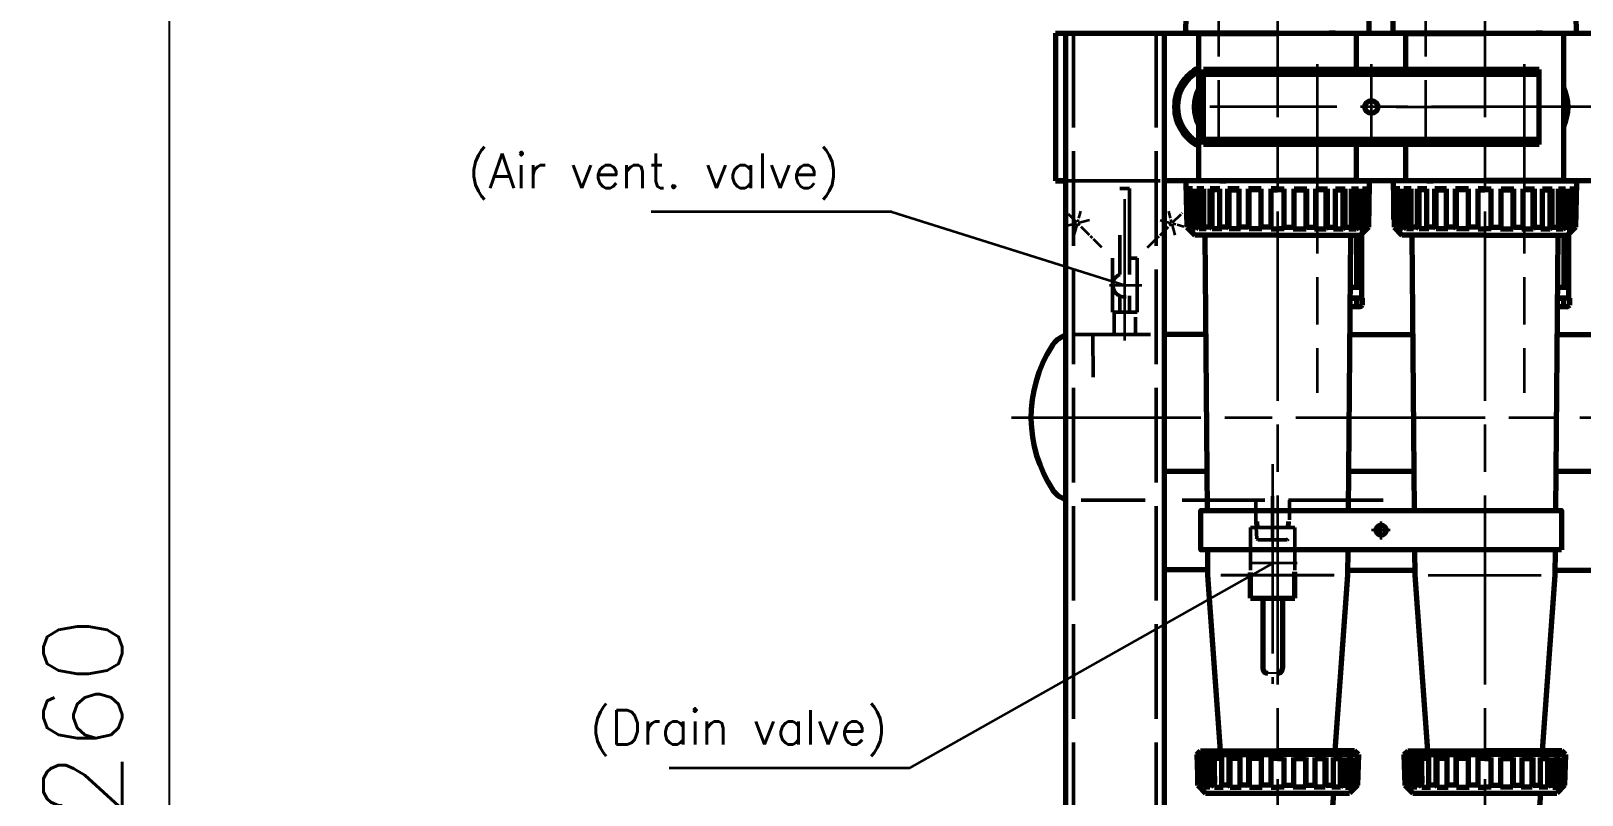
# Model space of a CAD drawing. Header units: millimetres. Extents: x 4423 to 6629, y 3249 to 4171.
# Drawn here: x 4423.2 to 4619.7, y 3873.8 to 3970.7 of the extents above; entities that cross this region are included whole.
import ezdxf

# ---------------------------------------------------------------- set-up
doc = ezdxf.new("R2010")
doc.units = ezdxf.units.MM
doc.linetypes.add('ACAD_ISO02W100', pattern=[15, 12, -3])
doc.linetypes.add('ACAD_ISO08W100', pattern=[36, 24, -3, 6, -3])
doc.layers.add('GEOM1', color=7, linetype='Continuous')
for name, color, linetype, lineweight in [('M_EQUIP_D1', 3, 'Continuous', 35), ('M_EQUIP_E3', 3, 'Continuous', 35), ('M_EQUIP_E5', 2, 'ACAD_ISO02W100', 50), ('M_EQUIP_E7', 7, 'Continuous', 70), ('M_EQUIP_T13', 3, 'Continuous', 35), ('M_TANKS_E7', 7, 'Continuous', 70)]:
    doc.layers.add(name, color=color, linetype=linetype, lineweight=lineweight)
doc.styles.add('Simplex', font='SIMPLEX.SHX')
doc.dimstyles.new('nordic-1-35-0', dxfattribs={"dimscale": 10, "dimtxt": 3.5, "dimasz": 2.5, "dimexe": 1.25, "dimexo": 0, "dimgap": 0.6, "dimtad": 1, "dimdec": 0, "dimdsep": 46, "dimtxsty": 'Simplex', "dimcen": 2.5, "dimclrd": 3, "dimclre": 3, "dimclrt": 3, "dimadec": 1, "dimazin": 2, "dimtfac": 1, "dimtdec": 0, "dimtmove": 0, "dimatfit": 0, "dimfxl": 1, "dimtolj": 1, "dimtzin": 0, "dimarcsym": 0})

# ---------------------------------------------------------------- blocks, each defined once
blk = doc.blocks.new('*D32')
at = {"layer": 'Defpoints', "color": 0, "linetype": 'Continuous', "transparency": 16777216}
for p in [(4440.76, 4020.66), (4560.22, 4020.66), (4551.15, 3737.95)]:
    blk.add_point(p, dxfattribs=at)
at = {"layer": 'M_EQUIP_D1', "color": 3, "linetype": 'Continuous', "lineweight": -2, "transparency": 16777216}
for p, q in [((4560.22, 4020.66), (4428.26, 4020.66)), ((4440.76, 3762.95), (4440.76, 3995.66)), ((4551.15, 3737.95), (4428.26, 3737.95))]:
    blk.add_line(p, q, dxfattribs=at)
at = {"layer": 'M_EQUIP_D1', "color": 3, "linetype": 'Continuous', "transparency": 16777216}
for points in [[(4436.59, 3995.66), (4444.92, 3995.66), (4440.76, 4020.66)], [(4436.59, 3762.95), (4444.92, 3762.95), (4440.76, 3737.95)]]:
    blk.add_solid(points, dxfattribs=at)
at = {"layer": 'M_EQUIP_D1', "color": 3, "linetype": 'Continuous', "lineweight": 35, "transparency": 16777216, "insert": (4429.76, 3879.3), "char_height": 10, "attachment_point": 5, "rotation": 90, "style": 'Simplex'}
blk.add_mtext('\\A1;2260', dxfattribs=at)
blk = doc.blocks.new('TOIMITUSR')
at = {"layer": 'M_EQUIP_E3', "linetype": 'ACAD_ISO08W100', "lineweight": 35}
for p, q in [((30, 0), (130, 0)), ((87.5, -21.7), (112.5, 21.7)), ((87.5, 21.7), (112.5, -21.7))]:
    blk.add_line(p, q, dxfattribs=at)

msp = doc.modelspace()

# ---------------------------------------------------------------- linework, layer by layer
at = {"layer": 'GEOM1', "color": 7, "linetype": 'Continuous'}
msp.add_line((4581.1587, 3889.2413), (4579.9008, 3889.2412), dxfattribs=at)
at = {"layer": 'M_EQUIP_E3', "color": 3, "linetype": 'ACAD_ISO08W100', "lineweight": 35}
for p, q in [((4573.6587, 4000.4515), (4573.6587, 3956.3594)), ((4599.9087, 4000.4515), (4599.9087, 3956.3594)), ((4581.1587, 3983.7882), (4581.1587, 3798.3649)), ((4607.4087, 3983.7882), (4607.4087, 3798.3649)), ((4586.1587, 3966.4748), (4586.1587, 3924.8185)), ((4593.0337, 3966.4748), (4593.0337, 3956.3594)), ((4612.4087, 3966.4748), (4612.4087, 3924.8185)), ((4732.6443, 3961.0725), (4572.553, 3961.0725)), ((4581.1587, 3961.0725), (4573.7651, 3961.0725)), ((4596.1784, 3961.0725), (4607.4087, 3961.0725)), ((4561.7837, 3931.4491), (4561.7837, 3949.3566)), ((4559.8757, 3938.4623), (4563.9382, 3938.4623)), ((4590.4245, 3936.5532), (4590.4245, 3935.1627)), ((4616.6745, 3936.5532), (4616.6745, 3935.1627)), ((4547.4513, 3921.6935), (4756.2412, 3921.6935)), ((4580.5258, 3915.758), (4580.5258, 3887.9035)), ((4580.5258, 3914.2044), (4580.5258, 3905.6499)), ((4595.4246, 3907.385), (4593.0518, 3907.385)), ((4594.2837, 3906.1927), (4594.2837, 3908.4767)), ((4577.7133, 3903.2412), (4583.6508, 3903.2412))]:
    msp.add_line(p, q, dxfattribs=at)
at = {"layer": 'M_EQUIP_E3', "color": 3, "linetype": 'Continuous', "lineweight": 35}
for p, q in [((4532.2761, 3947.7828), (4501.7965, 3947.7828)), ((4532.2761, 3947.7828), (4561.7837, 3938.4623)), ((4534.5216, 3877.1835), (4580.682, 3903.2412)), ((4573.9845, 3901.6975), (4588.3012, 3901.6975)), ((4588.333, 3901.6975), (4574.0163, 3901.6975)), ((4600.2345, 3901.6975), (4614.5512, 3901.6975)), ((4534.5216, 3877.1835), (4504.042, 3877.1835))]:
    msp.add_line(p, q, dxfattribs=at)
at = {"layer": 'M_EQUIP_E5', "color": 2, "linetype": 'ACAD_ISO02W100', "lineweight": 50}
for p, q in [((4555.2837, 3970.4475), (4555.2837, 3739.1975)), ((4565.7837, 3970.4475), (4565.7837, 3739.1975)), ((4554.2837, 3951.6975), (4566.7837, 3951.6975)), ((4561.1587, 3950.7123), (4562.4087, 3950.7123)), ((4562.4087, 3950.7123), (4562.4087, 3939.8258)), ((4561.1587, 3944.8225), (4561.1587, 3939.8258)), ((4560.2212, 3941.8998), (4560.2212, 3935.0248)), ((4562.4087, 3941.8998), (4563.3462, 3941.8998)), ((4563.3462, 3941.8998), (4563.3462, 3935.0248)), ((4561.1587, 3937.0987), (4561.1587, 3935.0248)), ((4562.4087, 3937.0987), (4562.4087, 3935.0248)), ((4560.2212, 3935.0248), (4563.3462, 3935.0248)), ((4560.4346, 3935.0248), (4560.4346, 3932.2123)), ((4563.1328, 3934.3998), (4563.1328, 3932.2123)), ((4555.5451, 3932.2123), (4565.0603, 3932.2123)), ((4557.7654, 3932.2115), (4557.7674, 3926.7759)), ((4558.0258, 3932.2115), (4564.8, 3932.2115)), ((4556.2573, 3911.1748), (4564.3823, 3911.1748))]:
    msp.add_line(p, q, dxfattribs=at)
at = {"layer": 'M_EQUIP_E5', "linetype": 'ACAD_ISO02W100', "lineweight": 50}
for p, q in [((4594.5219, 3911.1787), (4569.0843, 3911.1787)), ((4578.3977, 3908.6787), (4578.3977, 3911.1787)), ((4580.5258, 3906.1787), (4580.5258, 3911.6787)), ((4582.6539, 3908.6787), (4582.6539, 3911.1787)), ((4577.7133, 3902.3225), (4577.7133, 3907.7412)), ((4577.7133, 3907.7412), (4583.3383, 3907.7412)), ((4578.4091, 3908.495), (4578.3977, 3908.6787)), ((4578.4563, 3907.7412), (4578.4091, 3908.495)), ((4578.5461, 3906.3035), (4578.4563, 3907.7412)), ((4578.5959, 3908.4664), (4578.6413, 3907.7412)), ((4582.4556, 3908.4664), (4582.4103, 3907.7412)), ((4582.5953, 3907.7412), (4582.6424, 3908.495)), ((4583.3383, 3902.3225), (4583.3383, 3907.7412)), ((4578.5461, 3906.3035), (4578.6789, 3906.1787)), ((4582.3727, 3906.1787), (4578.6789, 3906.1787)), ((4582.3727, 3906.1787), (4582.5055, 3906.3035))]:
    msp.add_line(p, q, dxfattribs=at)
at = {"layer": 'M_EQUIP_E5', "color": 2, "linetype": 'ACAD_ISO02W100', "lineweight": 50}
msp.add_arc((4561.7837, 3938.4623), 1.5, 114.624318, 277.734627, dxfattribs=at)
at = {"layer": 'M_EQUIP_E7', "linetype": 'Continuous'}
for p, q in [((4569.5391, 3970.7028), (4569.6587, 3976.3225)), ((4592.7783, 3970.7028), (4592.6587, 3976.3225)), ((4595.7891, 3970.7028), (4595.9087, 3976.3225)), ((4619.0283, 3970.7028), (4618.9087, 3976.3225)), ((4581.1587, 3970.4475), (4569.7891, 3970.4475)), ((4571.1252, 3970.4475), (4571.1587, 3970.3895)), ((4571.1252, 3970.4475), (4571.1587, 3970.3895)), ((4571.1587, 3970.3895), (4581.1587, 3970.3895)), ((4571.1587, 3951.7555), (4571.1587, 3970.3895)), ((4573.8286, 3970.4475), (4574.6335, 3970.4475)), ((4581.1587, 3970.4475), (4592.5283, 3970.4475)), ((4591.1587, 3970.3895), (4581.1587, 3970.3895)), ((4588.4888, 3970.4475), (4587.6839, 3970.4475)), ((4591.1922, 3970.4475), (4591.1587, 3970.3895)), ((4591.1922, 3970.4475), (4591.1587, 3970.3895)), ((4591.1587, 3965.8225), (4591.1587, 3970.3895)), ((4607.4087, 3970.4475), (4596.0391, 3970.4475)), ((4597.3752, 3970.4475), (4597.4087, 3970.3895)), ((4597.3752, 3970.4475), (4597.4087, 3970.3895)), ((4597.4087, 3970.3895), (4607.4087, 3970.3895)), ((4597.4087, 3965.8225), (4597.4087, 3970.3895)), ((4600.0786, 3970.4475), (4600.8835, 3970.4475)), ((4607.4087, 3970.4475), (4618.7783, 3970.4475)), ((4617.4087, 3970.3895), (4607.4087, 3970.3895)), ((4614.7388, 3970.4475), (4613.9339, 3970.4475)), ((4617.4422, 3970.4475), (4617.4087, 3970.3895)), ((4617.4422, 3970.4475), (4617.4087, 3970.3895)), ((4617.4087, 3961.0725), (4617.4087, 3970.3895)), ((4617.4087, 3951.7555), (4617.4087, 3961.0725)), ((4591.1587, 3951.7555), (4591.1587, 3956.3225)), ((4597.4087, 3951.7555), (4597.4087, 3956.3225)), ((4569.5391, 3951.4422), (4569.6587, 3945.8225)), ((4569.6385, 3950.6975), (4569.555, 3950.6975)), ((4569.6385, 3950.5687), (4569.5577, 3950.5687)), ((4569.6385, 3946.7704), (4569.6385, 3950.6975)), ((4581.1587, 3951.6975), (4569.7891, 3951.6975)), ((4570.3878, 3950.6975), (4569.8741, 3950.6975)), ((4569.8741, 3950.6975), (4570.2128, 3950.5687)), ((4569.8741, 3945.8132), (4569.8741, 3950.6975)), ((4570.3878, 3950.5687), (4570.2128, 3950.5687)), ((4570.2128, 3945.5923), (4570.2128, 3950.5687)), ((4570.3878, 3945.8132), (4570.3878, 3950.6975)), ((4571.8139, 3950.6975), (4570.9231, 3950.6975)), ((4570.9231, 3950.6975), (4571.2238, 3950.5687)), ((4570.9231, 3945.8132), (4570.9231, 3950.6975)), ((4571.1252, 3951.6975), (4571.1587, 3951.7555)), ((4571.1587, 3951.7555), (4581.1587, 3951.7555)), ((4571.8139, 3950.5687), (4571.2238, 3950.5687)), ((4571.2238, 3945.5923), (4571.2238, 3950.5687)), ((4571.8139, 3945.8132), (4571.8139, 3950.6975)), ((4572.6153, 3950.6975), (4572.8591, 3950.5687)), ((4572.6153, 3945.8132), (4572.6153, 3950.6975)), ((4573.8272, 3950.6975), (4572.6153, 3950.6975)), ((4572.8591, 3945.5923), (4572.8591, 3950.5687)), ((4573.8272, 3950.5687), (4572.8591, 3950.5687)), ((4573.8272, 3945.8132), (4573.8272, 3950.6975)), ((4573.8286, 3951.6975), (4574.6335, 3951.6975)), ((4574.8442, 3945.8132), (4574.8442, 3950.6975)), ((4576.3011, 3950.6975), (4574.8442, 3950.6975)), ((4574.8442, 3950.6975), (4575.0158, 3950.5687)), ((4575.0158, 3950.5687), (4576.3011, 3950.5687)), ((4575.0158, 3945.5923), (4575.0158, 3950.5687)), ((4576.3011, 3945.8132), (4576.3011, 3950.6975)), ((4579.0802, 3950.6975), (4577.47, 3950.6975)), ((4577.5585, 3950.5687), (4577.47, 3950.6975)), ((4577.47, 3945.8132), (4577.47, 3950.6975)), ((4579.0802, 3950.5687), (4577.5585, 3950.5687)), ((4577.5585, 3945.5923), (4577.5585, 3950.5687)), ((4579.0802, 3945.8132), (4579.0802, 3950.6975)), ((4581.1587, 3950.6975), (4580.3275, 3950.6975)), ((4580.3275, 3945.5923), (4580.3275, 3950.6975)), ((4580.3275, 3950.5687), (4581.1587, 3950.5687)), ((4591.1587, 3951.7555), (4581.1587, 3951.7555)), ((4581.1587, 3951.6975), (4592.5283, 3951.6975)), ((4581.1587, 3950.6975), (4581.99, 3950.6975)), ((4581.99, 3950.5687), (4581.1587, 3950.5687)), ((4581.99, 3945.5923), (4581.99, 3950.6975)), ((4583.2372, 3945.8132), (4583.2372, 3950.6975)), ((4583.2372, 3950.6975), (4584.8475, 3950.6975)), ((4583.2372, 3950.5687), (4584.7589, 3950.5687)), ((4584.7589, 3950.5687), (4584.8475, 3950.6975)), ((4584.7589, 3945.5923), (4584.7589, 3950.5687)), ((4584.8475, 3945.8132), (4584.8475, 3950.6975)), ((4586.0163, 3945.8132), (4586.0163, 3950.6975)), ((4586.0163, 3950.6975), (4587.4732, 3950.6975)), ((4587.3016, 3950.5687), (4586.0163, 3950.5687)), ((4587.4732, 3950.6975), (4587.3016, 3950.5687)), ((4587.3016, 3945.5923), (4587.3016, 3950.5687)), ((4587.4732, 3945.8132), (4587.4732, 3950.6975)), ((4588.4888, 3951.6975), (4587.6839, 3951.6975)), ((4588.4902, 3945.8132), (4588.4902, 3950.6975)), ((4588.4902, 3950.6975), (4589.7021, 3950.6975)), ((4588.4902, 3950.5687), (4589.4583, 3950.5687)), ((4589.7021, 3950.6975), (4589.4583, 3950.5687)), ((4589.4583, 3945.5923), (4589.4583, 3950.5687)), ((4589.7021, 3945.8132), (4589.7021, 3950.6975)), ((4590.5035, 3945.8132), (4590.5035, 3950.6975)), ((4590.5035, 3950.6975), (4591.3943, 3950.6975)), ((4590.5035, 3950.5687), (4591.0936, 3950.5687)), ((4591.3943, 3950.6975), (4591.0936, 3950.5687)), ((4591.0936, 3945.5923), (4591.0936, 3950.5687)), ((4591.1922, 3951.6975), (4591.1587, 3951.7555)), ((4591.3943, 3945.8132), (4591.3943, 3950.6975)), ((4591.9296, 3945.8132), (4591.9296, 3950.6975)), ((4591.9296, 3950.6975), (4592.4433, 3950.6975)), ((4591.9296, 3950.5687), (4592.1046, 3950.5687)), ((4592.4433, 3950.6975), (4592.1046, 3950.5687)), ((4592.1046, 3945.5923), (4592.1046, 3950.5687)), ((4592.4433, 3945.8132), (4592.4433, 3950.6975)), ((4592.7783, 3951.4422), (4592.6587, 3945.8225)), ((4592.6789, 3946.7704), (4592.6789, 3950.6975)), ((4592.6789, 3950.6975), (4592.7624, 3950.6975)), ((4592.6789, 3950.5687), (4592.7597, 3950.5687)), ((4595.7891, 3951.4422), (4595.9087, 3945.8225)), ((4595.8885, 3950.6975), (4595.805, 3950.6975)), ((4595.8885, 3950.5687), (4595.8077, 3950.5687)), ((4595.8885, 3946.7704), (4595.8885, 3950.6975)), ((4607.4087, 3951.6975), (4596.0391, 3951.6975)), ((4596.1241, 3945.8132), (4596.1241, 3950.6975)), ((4596.1241, 3950.6975), (4596.4628, 3950.5687)), ((4596.6378, 3950.6975), (4596.1241, 3950.6975)), ((4596.4628, 3945.5923), (4596.4628, 3950.5687)), ((4596.6378, 3950.5687), (4596.4628, 3950.5687)), ((4596.6378, 3945.8132), (4596.6378, 3950.6975)), ((4597.1731, 3945.8132), (4597.1731, 3950.6975)), ((4597.1731, 3950.6975), (4597.4738, 3950.5687)), ((4598.0639, 3950.6975), (4597.1731, 3950.6975)), ((4597.3752, 3951.6975), (4597.4087, 3951.7555)), ((4597.4087, 3951.7555), (4607.4087, 3951.7555)), ((4597.4738, 3945.5923), (4597.4738, 3950.5687)), ((4598.0639, 3950.5687), (4597.4738, 3950.5687)), ((4598.0639, 3945.8132), (4598.0639, 3950.6975)), ((4598.8653, 3945.8132), (4598.8653, 3950.6975)), ((4600.0772, 3950.6975), (4598.8653, 3950.6975)), ((4598.8653, 3950.6975), (4599.1091, 3950.5687)), ((4599.1091, 3945.5923), (4599.1091, 3950.5687)), ((4600.0772, 3950.5687), (4599.1091, 3950.5687)), ((4600.0772, 3945.8132), (4600.0772, 3950.6975)), ((4600.0786, 3951.6975), (4600.8835, 3951.6975)), ((4601.0942, 3945.8132), (4601.0942, 3950.6975)), ((4602.5511, 3950.6975), (4601.0942, 3950.6975)), ((4601.0942, 3950.6975), (4601.2658, 3950.5687)), ((4601.2658, 3945.5923), (4601.2658, 3950.5687)), ((4601.2658, 3950.5687), (4602.5511, 3950.5687)), ((4602.5511, 3945.8132), (4602.5511, 3950.6975)), ((4603.72, 3945.8132), (4603.72, 3950.6975)), ((4603.8085, 3950.5687), (4603.72, 3950.6975)), ((4605.3302, 3950.6975), (4603.72, 3950.6975)), ((4603.8085, 3945.5923), (4603.8085, 3950.5687)), ((4605.3302, 3950.5687), (4603.8085, 3950.5687)), ((4605.3302, 3945.8132), (4605.3302, 3950.6975)), ((4606.5775, 3945.5923), (4606.5775, 3950.6975)), ((4607.4087, 3950.6975), (4606.5775, 3950.6975)), ((4606.5775, 3950.5687), (4607.4087, 3950.5687)), ((4617.4087, 3951.7555), (4607.4087, 3951.7555)), ((4607.4087, 3951.6975), (4618.7783, 3951.6975)), ((4607.4087, 3950.6975), (4608.24, 3950.6975)), ((4608.24, 3950.5687), (4607.4087, 3950.5687)), ((4608.24, 3945.5923), (4608.24, 3950.6975)), ((4609.4872, 3945.8132), (4609.4872, 3950.6975)), ((4609.4872, 3950.6975), (4611.0975, 3950.6975)), ((4609.4872, 3950.5687), (4611.0089, 3950.5687)), ((4611.0089, 3950.5687), (4611.0975, 3950.6975)), ((4611.0089, 3945.5923), (4611.0089, 3950.5687)), ((4611.0975, 3945.8132), (4611.0975, 3950.6975)), ((4612.2663, 3945.8132), (4612.2663, 3950.6975)), ((4612.2663, 3950.6975), (4613.7232, 3950.6975)), ((4613.5516, 3950.5687), (4612.2663, 3950.5687)), ((4613.7232, 3950.6975), (4613.5516, 3950.5687)), ((4613.5516, 3945.5923), (4613.5516, 3950.5687)), ((4613.7232, 3945.8132), (4613.7232, 3950.6975)), ((4614.7388, 3951.6975), (4613.9339, 3951.6975)), ((4614.7402, 3945.8132), (4614.7402, 3950.6975)), ((4614.7402, 3950.6975), (4615.9521, 3950.6975)), ((4614.7402, 3950.5687), (4615.7083, 3950.5687)), ((4615.9521, 3950.6975), (4615.7083, 3950.5687)), ((4615.7083, 3945.5923), (4615.7083, 3950.5687)), ((4615.9521, 3945.8132), (4615.9521, 3950.6975)), ((4616.7535, 3945.8132), (4616.7535, 3950.6975)), ((4616.7535, 3950.6975), (4617.6443, 3950.6975)), ((4616.7535, 3950.5687), (4617.3436, 3950.5687)), ((4617.6443, 3950.6975), (4617.3436, 3950.5687)), ((4617.3436, 3945.5923), (4617.3436, 3950.5687)), ((4617.4422, 3951.6975), (4617.4087, 3951.7555)), ((4617.6443, 3945.8132), (4617.6443, 3950.6975)), ((4618.1796, 3945.8132), (4618.1796, 3950.6975)), ((4618.1796, 3950.6975), (4618.6933, 3950.6975)), ((4618.1796, 3950.5687), (4618.3546, 3950.5687)), ((4618.6933, 3950.6975), (4618.3546, 3950.5687)), ((4618.3546, 3945.5923), (4618.3546, 3950.5687)), ((4618.6933, 3945.8132), (4618.6933, 3950.6975)), ((4619.0283, 3951.4422), (4618.9087, 3945.8225)), ((4618.9289, 3946.7704), (4618.9289, 3950.6975)), ((4618.9289, 3950.6975), (4619.0124, 3950.6975)), ((4618.9289, 3950.5687), (4619.0097, 3950.5687)), ((4569.6587, 3945.8225), (4570.6587, 3944.8225)), ((4569.8741, 3945.8132), (4569.6679, 3945.8132)), ((4569.8741, 3945.8132), (4570.2128, 3945.5923)), ((4570.7266, 3945.5923), (4570.2128, 3945.5923)), ((4570.3878, 3945.8132), (4570.7266, 3945.5923)), ((4570.9231, 3945.8132), (4570.3878, 3945.8132)), ((4581.1587, 3944.8225), (4570.6587, 3944.8225)), ((4571.2238, 3945.5923), (4570.9231, 3945.8132)), ((4572.1146, 3945.5923), (4571.2238, 3945.5923)), ((4571.8139, 3945.8132), (4572.1146, 3945.5923)), ((4572.6153, 3945.8132), (4571.8139, 3945.8132)), ((4572.8591, 3945.5923), (4572.6153, 3945.8132)), ((4574.071, 3945.5923), (4572.8591, 3945.5923)), ((4573.8272, 3945.8132), (4574.071, 3945.5923)), ((4574.8442, 3945.8132), (4573.8272, 3945.8132)), ((4575.0158, 3945.5923), (4574.8442, 3945.8132)), ((4576.4727, 3945.5923), (4575.0158, 3945.5923)), ((4576.3011, 3945.8132), (4576.4727, 3945.5923)), ((4577.47, 3945.8132), (4576.3011, 3945.8132)), ((4577.5585, 3945.5923), (4577.47, 3945.8132)), ((4579.1688, 3945.5923), (4577.5585, 3945.5923)), ((4579.0802, 3945.8132), (4579.1688, 3945.5923)), ((4580.3275, 3945.8132), (4579.0802, 3945.8132)), ((4580.3275, 3945.5923), (4581.1587, 3945.5923)), ((4581.99, 3945.5923), (4581.1587, 3945.5923)), ((4581.1587, 3944.8225), (4591.6587, 3944.8225)), ((4581.99, 3945.8132), (4583.2372, 3945.8132)), ((4583.2372, 3945.8132), (4583.1486, 3945.5923)), ((4583.1486, 3945.5923), (4584.7589, 3945.5923)), ((4584.7589, 3945.5923), (4584.8475, 3945.8132)), ((4584.8475, 3945.8132), (4586.0163, 3945.8132)), ((4586.0163, 3945.8132), (4585.8447, 3945.5923)), ((4585.8447, 3945.5923), (4587.3016, 3945.5923)), ((4587.3016, 3945.5923), (4587.4732, 3945.8132)), ((4587.4732, 3945.8132), (4588.4902, 3945.8132)), ((4588.4902, 3945.8132), (4588.2464, 3945.5923)), ((4588.2464, 3945.5923), (4589.4583, 3945.5923)), ((4589.4583, 3945.5923), (4589.7021, 3945.8132)), ((4589.7021, 3945.8132), (4590.5035, 3945.8132)), ((4590.5035, 3945.8132), (4590.2028, 3945.5923)), ((4590.2028, 3945.5923), (4591.0936, 3945.5923)), ((4591.0936, 3945.5923), (4591.3943, 3945.8132)), ((4591.3943, 3945.8132), (4591.9296, 3945.8132)), ((4591.9296, 3945.8132), (4591.5908, 3945.5923)), ((4591.5908, 3945.5923), (4592.1046, 3945.5923)), ((4592.6587, 3945.8225), (4591.6587, 3944.8225)), ((4592.4433, 3945.8132), (4592.1046, 3945.5923)), ((4592.4433, 3945.8132), (4592.6495, 3945.8132)), ((4595.9087, 3945.8225), (4596.9087, 3944.8225)), ((4596.1241, 3945.8132), (4595.9179, 3945.8132)), ((4596.1241, 3945.8132), (4596.4628, 3945.5923)), ((4596.9766, 3945.5923), (4596.4628, 3945.5923)), ((4597.1731, 3945.8132), (4596.6378, 3945.8132)), ((4596.6378, 3945.8132), (4596.9766, 3945.5923)), ((4607.4087, 3944.8225), (4596.9087, 3944.8225)), ((4597.4738, 3945.5923), (4597.1731, 3945.8132)), ((4598.3646, 3945.5923), (4597.4738, 3945.5923)), ((4598.8653, 3945.8132), (4598.0639, 3945.8132)), ((4598.0639, 3945.8132), (4598.3646, 3945.5923)), ((4599.1091, 3945.5923), (4598.8653, 3945.8132)), ((4600.321, 3945.5923), (4599.1091, 3945.5923)), ((4601.0942, 3945.8132), (4600.0772, 3945.8132)), ((4600.0772, 3945.8132), (4600.321, 3945.5923)), ((4601.2658, 3945.5923), (4601.0942, 3945.8132)), ((4602.7227, 3945.5923), (4601.2658, 3945.5923)), ((4603.72, 3945.8132), (4602.5511, 3945.8132)), ((4602.5511, 3945.8132), (4602.7227, 3945.5923)), ((4603.8085, 3945.5923), (4603.72, 3945.8132)), ((4605.4188, 3945.5923), (4603.8085, 3945.5923)), ((4606.5775, 3945.8132), (4605.3302, 3945.8132)), ((4605.3302, 3945.8132), (4605.4188, 3945.5923)), ((4606.5775, 3945.5923), (4607.4087, 3945.5923)), ((4608.24, 3945.5923), (4607.4087, 3945.5923)), ((4607.4087, 3944.8225), (4617.9087, 3944.8225)), ((4608.24, 3945.8132), (4609.4872, 3945.8132)), ((4609.4872, 3945.8132), (4609.3986, 3945.5923)), ((4609.3986, 3945.5923), (4611.0089, 3945.5923)), ((4611.0089, 3945.5923), (4611.0975, 3945.8132)), ((4611.0975, 3945.8132), (4612.2663, 3945.8132)), ((4612.2663, 3945.8132), (4612.0947, 3945.5923)), ((4612.0947, 3945.5923), (4613.5516, 3945.5923)), ((4613.5516, 3945.5923), (4613.7232, 3945.8132)), ((4613.7232, 3945.8132), (4614.7402, 3945.8132)), ((4614.7402, 3945.8132), (4614.4964, 3945.5923)), ((4614.4964, 3945.5923), (4615.7083, 3945.5923)), ((4615.7083, 3945.5923), (4615.9521, 3945.8132)), ((4615.9521, 3945.8132), (4616.7535, 3945.8132)), ((4616.7535, 3945.8132), (4616.4528, 3945.5923)), ((4616.4528, 3945.5923), (4617.3436, 3945.5923)), ((4617.3436, 3945.5923), (4617.6443, 3945.8132)), ((4617.6443, 3945.8132), (4618.1796, 3945.8132)), ((4618.1796, 3945.8132), (4617.8408, 3945.5923)), ((4617.8408, 3945.5923), (4618.3546, 3945.5923)), ((4618.9087, 3945.8225), (4617.9087, 3944.8225)), ((4618.6933, 3945.8132), (4618.3546, 3945.5923)), ((4618.6933, 3945.8132), (4618.8995, 3945.8132)), ((4570.9087, 3878.9117), (4571.4087, 3879.4117)), ((4570.9087, 3878.9117), (4571.0337, 3875.0367)), ((4570.9087, 3878.9117), (4581.1587, 3878.9117)), ((4571.0523, 3878.5367), (4571.2889, 3878.4109)), ((4571.2889, 3878.5367), (4571.0523, 3878.5367)), ((4571.0523, 3875.0181), (4571.0523, 3878.5367)), ((4571.2889, 3875.0367), (4571.2889, 3878.5367)), ((4571.4087, 3879.4117), (4581.1587, 3879.4117)), ((4571.6345, 3878.5367), (4571.8627, 3878.4046)), ((4572.3251, 3878.5367), (4571.6345, 3878.5367)), ((4571.6345, 3875.0367), (4571.6345, 3878.5367)), ((4572.3251, 3878.4046), (4571.8627, 3878.4046)), ((4571.8627, 3874.7867), (4571.8627, 3878.4046)), ((4572.3251, 3875.0367), (4572.3251, 3878.5367)), ((4572.9882, 3878.5367), (4573.1778, 3878.4046)), ((4572.9882, 3875.0367), (4572.9882, 3878.5367)), ((4574.0769, 3878.5367), (4572.9882, 3878.5367)), ((4574.0769, 3878.4046), (4573.1778, 3878.4046)), ((4573.1778, 3874.7867), (4573.1778, 3878.4046)), ((4574.0769, 3875.0367), (4574.0769, 3878.5367)), ((4575.0039, 3878.5367), (4575.1395, 3878.4046)), ((4576.4025, 3878.5367), (4575.0039, 3878.5367)), ((4575.0039, 3875.0367), (4575.0039, 3878.5367)), ((4576.4025, 3878.4046), (4575.1395, 3878.4046)), ((4575.1395, 3874.7867), (4575.1395, 3878.4046)), ((4576.4025, 3875.0367), (4576.4025, 3878.5367)), ((4577.5182, 3878.5367), (4577.5889, 3878.4046)), ((4579.1134, 3878.5367), (4577.5182, 3878.5367)), ((4577.5182, 3875.0367), (4577.5182, 3878.5367)), ((4579.1134, 3878.4046), (4577.5889, 3878.4046)), ((4577.5889, 3874.7867), (4577.5889, 3878.4046)), ((4579.1134, 3875.0367), (4579.1134, 3878.5367)), ((4581.1587, 3878.5367), (4580.3275, 3878.5367)), ((4580.3275, 3874.7867), (4580.3275, 3878.5367)), ((4581.1587, 3878.4046), (4580.3275, 3878.4046)), ((4590.9087, 3879.4117), (4581.1587, 3879.4117)), ((4591.4087, 3878.9117), (4581.1587, 3878.9117)), ((4581.1587, 3878.5367), (4581.99, 3878.5367)), ((4581.1587, 3878.4046), (4581.99, 3878.4046)), ((4581.99, 3874.7867), (4581.99, 3878.5367)), ((4583.204, 3875.0367), (4583.204, 3878.5367)), ((4583.204, 3878.5367), (4584.7992, 3878.5367)), ((4583.204, 3878.4046), (4584.7285, 3878.4046)), ((4584.7992, 3878.5367), (4584.7285, 3878.4046)), ((4584.7285, 3874.7867), (4584.7285, 3878.4046)), ((4584.7992, 3875.0367), (4584.7992, 3878.5367)), ((4585.9149, 3875.0367), (4585.9149, 3878.5367)), ((4585.9149, 3878.5367), (4587.3135, 3878.5367)), ((4585.9149, 3878.4046), (4587.1779, 3878.4046)), ((4587.3135, 3878.5367), (4587.1779, 3878.4046)), ((4587.1779, 3874.7867), (4587.1779, 3878.4046)), ((4587.3135, 3875.0367), (4587.3135, 3878.5367)), ((4588.2405, 3878.5367), (4589.3292, 3878.5367)), ((4588.2405, 3875.0367), (4588.2405, 3878.5367)), ((4588.2405, 3878.4046), (4589.1396, 3878.4046)), ((4589.3292, 3878.5367), (4589.1396, 3878.4046)), ((4589.1396, 3874.7867), (4589.1396, 3878.4046)), ((4589.3292, 3875.0367), (4589.3292, 3878.5367)), ((4589.9923, 3875.0367), (4589.9923, 3878.5367)), ((4589.9923, 3878.5367), (4590.683, 3878.5367)), ((4589.9923, 3878.4046), (4590.4548, 3878.4046)), ((4590.683, 3878.5367), (4590.4548, 3878.4046)), ((4590.4548, 3874.7867), (4590.4548, 3878.4046)), ((4590.683, 3875.0367), (4590.683, 3878.5367)), ((4591.4087, 3878.9117), (4590.9087, 3879.4117)), ((4591.0285, 3875.0367), (4591.0285, 3878.5367)), ((4591.2651, 3878.5367), (4591.0285, 3878.4109)), ((4591.0285, 3878.5367), (4591.2651, 3878.5367)), ((4591.2651, 3875.0181), (4591.2651, 3878.5367)), ((4591.4087, 3878.9117), (4591.2837, 3875.0367)), ((4597.1587, 3878.9117), (4597.6587, 3879.4117)), ((4597.1587, 3878.9117), (4607.4087, 3878.9117)), ((4597.1587, 3878.9117), (4597.2837, 3875.0367)), ((4597.3023, 3875.0181), (4597.3023, 3878.5367)), ((4597.5389, 3878.5367), (4597.3023, 3878.5367)), ((4597.3023, 3878.5367), (4597.5389, 3878.4109)), ((4597.5389, 3875.0367), (4597.5389, 3878.5367)), ((4597.6587, 3879.4117), (4607.4087, 3879.4117)), ((4597.8845, 3875.0367), (4597.8845, 3878.5367)), ((4598.5751, 3878.5367), (4597.8845, 3878.5367)), ((4597.8845, 3878.5367), (4598.1127, 3878.4046)), ((4598.1127, 3874.7867), (4598.1127, 3878.4046)), ((4598.5751, 3878.4046), (4598.1127, 3878.4046)), ((4598.5751, 3875.0367), (4598.5751, 3878.5367)), ((4599.2382, 3875.0367), (4599.2382, 3878.5367)), ((4600.3269, 3878.5367), (4599.2382, 3878.5367)), ((4599.2382, 3878.5367), (4599.4278, 3878.4046)), ((4599.4278, 3874.7867), (4599.4278, 3878.4046)), ((4600.3269, 3878.4046), (4599.4278, 3878.4046)), ((4600.3269, 3875.0367), (4600.3269, 3878.5367)), ((4602.6525, 3878.5367), (4601.2539, 3878.5367)), ((4601.2539, 3875.0367), (4601.2539, 3878.5367)), ((4601.2539, 3878.5367), (4601.3895, 3878.4046)), ((4602.6525, 3878.4046), (4601.3895, 3878.4046)), ((4601.3895, 3874.7867), (4601.3895, 3878.4046)), ((4602.6525, 3875.0367), (4602.6525, 3878.5367)), ((4603.7682, 3875.0367), (4603.7682, 3878.5367)), ((4605.3634, 3878.5367), (4603.7682, 3878.5367)), ((4603.7682, 3878.5367), (4603.8389, 3878.4046)), ((4603.8389, 3874.7867), (4603.8389, 3878.4046)), ((4605.3634, 3878.4046), (4603.8389, 3878.4046)), ((4605.3634, 3875.0367), (4605.3634, 3878.5367)), ((4606.5775, 3874.7867), (4606.5775, 3878.5367)), ((4607.4087, 3878.5367), (4606.5775, 3878.5367)), ((4607.4087, 3878.4046), (4606.5775, 3878.4046)), ((4617.1587, 3879.4117), (4607.4087, 3879.4117)), ((4617.6587, 3878.9117), (4607.4087, 3878.9117)), ((4607.4087, 3878.5367), (4608.24, 3878.5367)), ((4607.4087, 3878.4046), (4608.24, 3878.4046)), ((4608.24, 3874.7867), (4608.24, 3878.5367)), ((4609.454, 3875.0367), (4609.454, 3878.5367)), ((4609.454, 3878.5367), (4611.0492, 3878.5367)), ((4609.454, 3878.4046), (4610.9785, 3878.4046)), ((4611.0492, 3878.5367), (4610.9785, 3878.4046)), ((4610.9785, 3874.7867), (4610.9785, 3878.4046)), ((4611.0492, 3875.0367), (4611.0492, 3878.5367)), ((4612.1649, 3875.0367), (4612.1649, 3878.5367)), ((4612.1649, 3878.5367), (4613.5635, 3878.5367)), ((4612.1649, 3878.4046), (4613.4279, 3878.4046)), ((4613.5635, 3878.5367), (4613.4279, 3878.4046)), ((4613.4279, 3874.7867), (4613.4279, 3878.4046)), ((4613.5635, 3875.0367), (4613.5635, 3878.5367)), ((4614.4905, 3875.0367), (4614.4905, 3878.5367)), ((4614.4905, 3878.5367), (4615.5792, 3878.5367)), ((4614.4905, 3878.4046), (4615.3896, 3878.4046)), ((4615.5792, 3878.5367), (4615.3896, 3878.4046)), ((4615.3896, 3874.7867), (4615.3896, 3878.4046)), ((4615.5792, 3875.0367), (4615.5792, 3878.5367)), ((4616.2423, 3878.5367), (4616.933, 3878.5367)), ((4616.2423, 3875.0367), (4616.2423, 3878.5367)), ((4616.2423, 3878.4046), (4616.7048, 3878.4046)), ((4616.933, 3878.5367), (4616.7048, 3878.4046)), ((4616.7048, 3874.7867), (4616.7048, 3878.4046)), ((4616.933, 3875.0367), (4616.933, 3878.5367)), ((4617.6587, 3878.9117), (4617.1587, 3879.4117)), ((4617.2785, 3875.0367), (4617.2785, 3878.5367)), ((4617.2785, 3878.5367), (4617.5151, 3878.5367)), ((4617.5151, 3878.5367), (4617.2785, 3878.4109)), ((4617.5151, 3875.0181), (4617.5151, 3878.5367)), ((4617.6587, 3878.9117), (4617.5337, 3875.0367)), ((4571.0337, 3875.0367), (4572.0337, 3874.0367)), ((4571.5372, 3874.7867), (4571.2837, 3874.7867)), ((4571.6345, 3875.0367), (4571.2889, 3875.0367)), ((4571.2889, 3875.0367), (4571.5372, 3874.7867)), ((4571.8627, 3874.7867), (4571.6345, 3875.0367)), ((4572.5533, 3874.7867), (4571.8627, 3874.7867)), ((4572.0337, 3874.0367), (4581.1587, 3874.0367)), ((4572.9882, 3875.0367), (4572.3251, 3875.0367)), ((4572.3251, 3875.0367), (4572.5533, 3874.7867)), ((4573.1778, 3874.7867), (4572.9882, 3875.0367)), ((4573.1778, 3874.7867), (4574.2665, 3874.7867)), ((4574.0769, 3875.0367), (4574.2665, 3874.7867)), ((4575.0039, 3875.0367), (4574.0769, 3875.0367)), ((4575.0039, 3875.0367), (4575.1395, 3874.7867)), ((4575.1395, 3874.7867), (4576.5381, 3874.7867)), ((4576.4025, 3875.0367), (4576.5381, 3874.7867)), ((4577.5182, 3875.0367), (4576.4025, 3875.0367)), ((4577.5889, 3874.7867), (4577.5182, 3875.0367)), ((4577.5889, 3874.7867), (4579.184, 3874.7867)), ((4580.3275, 3875.0367), (4579.1134, 3875.0367)), ((4579.1134, 3875.0367), (4579.184, 3874.7867)), ((4580.3275, 3874.7867), (4581.1587, 3874.7867)), ((4581.99, 3874.7867), (4581.1587, 3874.7867)), ((4581.99, 3875.0367), (4583.204, 3875.0367)), ((4583.204, 3875.0367), (4583.1334, 3874.7867)), ((4584.7285, 3874.7867), (4583.1334, 3874.7867)), ((4584.7285, 3874.7867), (4584.7992, 3875.0367)), ((4584.7992, 3875.0367), (4585.9149, 3875.0367)), ((4585.9149, 3875.0367), (4585.7793, 3874.7867)), ((4587.1779, 3874.7867), (4585.7793, 3874.7867)), ((4587.3135, 3875.0367), (4587.1779, 3874.7867)), ((4587.3135, 3875.0367), (4588.2405, 3875.0367)), ((4588.2405, 3875.0367), (4588.0509, 3874.7867)), ((4589.1396, 3874.7867), (4588.0509, 3874.7867)), ((4589.1396, 3874.7867), (4589.3292, 3875.0367)), ((4589.3292, 3875.0367), (4589.9923, 3875.0367)), ((4589.9923, 3875.0367), (4589.7641, 3874.7867)), ((4589.7641, 3874.7867), (4590.4548, 3874.7867)), ((4591.2837, 3875.0367), (4590.2837, 3874.0367)), ((4590.4548, 3874.7867), (4590.683, 3875.0367)), ((4590.683, 3875.0367), (4591.0285, 3875.0367)), ((4591.0285, 3875.0367), (4590.7802, 3874.7867)), ((4590.7802, 3874.7867), (4591.0337, 3874.7867)), ((4597.2837, 3875.0367), (4598.2837, 3874.0367)), ((4597.7872, 3874.7867), (4597.5337, 3874.7867)), ((4597.5389, 3875.0367), (4597.7872, 3874.7867)), ((4597.8845, 3875.0367), (4597.5389, 3875.0367)), ((4598.1127, 3874.7867), (4597.8845, 3875.0367)), ((4598.8033, 3874.7867), (4598.1127, 3874.7867)), ((4598.2837, 3874.0367), (4607.4087, 3874.0367)), ((4598.5751, 3875.0367), (4598.8033, 3874.7867)), ((4599.2382, 3875.0367), (4598.5751, 3875.0367)), ((4599.4278, 3874.7867), (4599.2382, 3875.0367)), ((4599.4278, 3874.7867), (4600.5165, 3874.7867)), ((4601.2539, 3875.0367), (4600.3269, 3875.0367)), ((4600.3269, 3875.0367), (4600.5165, 3874.7867)), ((4601.2539, 3875.0367), (4601.3895, 3874.7867)), ((4601.3895, 3874.7867), (4602.7881, 3874.7867)), ((4603.7682, 3875.0367), (4602.6525, 3875.0367)), ((4602.6525, 3875.0367), (4602.7881, 3874.7867)), ((4603.8389, 3874.7867), (4603.7682, 3875.0367)), ((4603.8389, 3874.7867), (4605.434, 3874.7867)), ((4605.3634, 3875.0367), (4605.434, 3874.7867)), ((4606.5775, 3875.0367), (4605.3634, 3875.0367)), ((4606.5775, 3874.7867), (4607.4087, 3874.7867)), ((4608.24, 3874.7867), (4607.4087, 3874.7867)), ((4608.24, 3875.0367), (4609.454, 3875.0367)), ((4609.454, 3875.0367), (4609.3834, 3874.7867)), ((4610.9785, 3874.7867), (4609.3834, 3874.7867)), ((4610.9785, 3874.7867), (4611.0492, 3875.0367)), ((4611.0492, 3875.0367), (4612.1649, 3875.0367)), ((4612.1649, 3875.0367), (4612.0293, 3874.7867)), ((4613.4279, 3874.7867), (4612.0293, 3874.7867)), ((4613.5635, 3875.0367), (4613.4279, 3874.7867)), ((4613.5635, 3875.0367), (4614.4905, 3875.0367)), ((4614.4905, 3875.0367), (4614.3009, 3874.7867)), ((4615.3896, 3874.7867), (4614.3009, 3874.7867)), ((4615.3896, 3874.7867), (4615.5792, 3875.0367)), ((4615.5792, 3875.0367), (4616.2423, 3875.0367)), ((4616.2423, 3875.0367), (4616.0141, 3874.7867)), ((4616.0141, 3874.7867), (4616.7048, 3874.7867)), ((4617.5337, 3875.0367), (4616.5337, 3874.0367)), ((4616.7048, 3874.7867), (4616.933, 3875.0367)), ((4616.933, 3875.0367), (4617.2785, 3875.0367)), ((4617.2785, 3875.0367), (4617.0302, 3874.7867)), ((4617.0302, 3874.7867), (4617.2837, 3874.7867))]:
    msp.add_line(p, q, dxfattribs=at)
at = {"layer": 'M_EQUIP_E7', "color": 7, "linetype": 'Continuous', "lineweight": 70}
for p, q in [((4553.0337, 3970.4475), (4571.1587, 3970.4475)), ((4553.0337, 3970.4475), (4553.0337, 3951.6975)), ((4554.2837, 3970.4475), (4566.7837, 3970.4475)), ((4554.2837, 3970.4475), (4554.2837, 3739.1975)), ((4554.2837, 3970.4475), (4566.7837, 3970.4475)), ((4566.7837, 3970.4475), (4566.7837, 3739.1975)), ((4591.1587, 3970.4475), (4740.5337, 3970.4475)), ((4595.5337, 3970.4475), (4739.2837, 3970.4475)), ((4595.5337, 3970.4475), (4739.2837, 3970.4475)), ((4571.7837, 3956.3225), (4571.7837, 3965.8225)), ((4614.2837, 3965.8225), (4571.7837, 3965.8225)), ((4614.2837, 3965.1975), (4571.7837, 3965.1975)), ((4614.2837, 3956.3225), (4614.2837, 3965.8225)), ((4614.2837, 3956.9475), (4571.7837, 3956.9475)), ((4614.2837, 3956.3225), (4571.7837, 3956.3225)), ((4553.0337, 3951.6975), (4554.2837, 3951.6975)), ((4554.2837, 3951.6975), (4553.0337, 3951.6975)), ((4571.1587, 3951.6975), (4566.7837, 3951.6975)), ((4726.7837, 3951.6975), (4591.1587, 3951.6975)), ((4571.9193, 3944.8225), (4572.2145, 3909.885)), ((4590.3981, 3944.8225), (4590.1029, 3909.885)), ((4591.2012, 3938.1935), (4591.2012, 3944.8225)), ((4598.1693, 3944.8225), (4598.4645, 3909.885)), ((4616.6481, 3944.8225), (4616.3529, 3909.885)), ((4617.4512, 3938.1935), (4617.4512, 3944.8225)), ((4591.8886, 3936.8185), (4590.3305, 3936.8185)), ((4591.1565, 3936.8185), (4591.1565, 3935.9124)), ((4591.8886, 3936.8185), (4591.8886, 3935.9124)), ((4618.1386, 3936.8185), (4616.5805, 3936.8185)), ((4617.4065, 3936.8185), (4617.4065, 3935.9124)), ((4618.1386, 3936.8185), (4618.1386, 3935.9124)), ((4591.5225, 3935.7311), (4590.3213, 3935.7311)), ((4617.7725, 3935.7311), (4616.5713, 3935.7311)), ((4572.0258, 3932.2123), (4566.7837, 3932.2123)), ((4590.2895, 3932.2123), (4598.2779, 3932.2123)), ((4616.5395, 3932.2123), (4624.5279, 3932.2123)), ((4566.7837, 3914.885), (4572.1723, 3914.885)), ((4590.1451, 3914.885), (4598.4223, 3914.885)), ((4616.3951, 3914.885), (4624.6723, 3914.885)), ((4572.2568, 3904.885), (4572.2837, 3901.6975)), ((4590.0606, 3904.885), (4590.0337, 3901.6975)), ((4598.5068, 3904.885), (4598.5337, 3901.6975)), ((4616.3106, 3904.885), (4616.2837, 3901.6975)), ((4566.7837, 3902.385), (4572.2784, 3902.385)), ((4572.2837, 3901.6975), (4573.8994, 3879.4117)), ((4577.7133, 3898.7412), (4577.7133, 3902.014)), ((4583.3383, 3898.7412), (4583.3383, 3902.1042)), ((4590.0337, 3901.6975), (4588.418, 3879.4117)), ((4590.039, 3902.3225), (4598.5284, 3902.3225)), ((4598.5337, 3901.6975), (4600.1494, 3879.4117)), ((4616.2837, 3901.6975), (4614.668, 3879.4117)), ((4616.289, 3902.3225), (4624.7784, 3902.3225)), ((4577.7133, 3898.7412), (4583.3383, 3898.7412)), ((4579.2758, 3898.7412), (4579.2758, 3889.8662)), ((4581.7758, 3898.7412), (4581.7758, 3889.8662)), ((4572.0962, 3878.9117), (4573.4937, 3878.9117)), ((4590.2212, 3878.9117), (4588.8238, 3878.9117)), ((4598.3462, 3878.9117), (4599.7437, 3878.9117)), ((4616.4712, 3878.9117), (4615.0738, 3878.9117)), ((4573.1737, 3876.1617), (4573.1737, 3875.2867)), ((4589.1437, 3876.1617), (4589.1437, 3875.2867)), ((4599.4237, 3876.1617), (4599.4237, 3875.2867)), ((4615.3937, 3876.1617), (4615.3937, 3875.2867)), ((4581.1587, 3874.0367), (4590.2837, 3874.0367)), ((4607.4087, 3874.0367), (4616.5337, 3874.0367))]:
    msp.add_line(p, q, dxfattribs=at)
at = {"layer": 'M_EQUIP_E7', "color": 7}
for p, q in [((4591.7837, 3944.9475), (4591.7837, 3936.8185)), ((4618.0337, 3944.9475), (4618.0337, 3936.8185)), ((4590.3305, 3936.8185), (4591.1272, 3936.8185)), ((4590.3421, 3938.1935), (4591.7837, 3938.1935)), ((4616.5805, 3936.8185), (4617.3772, 3936.8185)), ((4616.5921, 3938.1935), (4618.0337, 3938.1935))]:
    msp.add_line(p, q, dxfattribs=at)
at = {"layer": 'M_EQUIP_E7', "color": 7, "linetype": 'Continuous', "lineweight": 70}
msp.add_lwpolyline([(4617.1509, 3904.885), (4571.4165, 3904.885), (4571.4165, 3909.885), (4617.1509, 3909.885)], close=True, dxfattribs=at)
for centre, radius in [((4593.0337, 3961.0725), 0.8125), ((4594.2837, 3907.385), 0.625)]:
    msp.add_circle(centre, radius, dxfattribs=at)
at = {"layer": 'M_EQUIP_E7', "linetype": 'Continuous'}
for centre, radius, start, end in [((4569.7891, 3970.6975), 0.25, 178.781125, 270), ((4569.7891, 3970.6975), 0.25, 178.781125, 270), ((4592.5283, 3970.6975), 0.25, 270, 1.218875), ((4596.0391, 3970.6975), 0.25, 178.781125, 270), ((4618.7783, 3970.6975), 0.25, 270, 1.218875), ((4573.6587, 3961.0725), 5.5563, 116.740076, 243.259924), ((4573.6587, 3961.0725), 5.1813, 118.8494, 241.1506), ((4576.1587, 3961.0725), 5.5563, 154.143285, 205.856715), ((4576.1587, 3961.0725), 5.1813, 164.80035, 195.19965), ((4612.4087, 3961.0725), 5.5563, 334.143285, 25.856715), ((4612.4087, 3961.0725), 5.1813, 344.80035, 15.19965), ((4569.7891, 3951.4475), 0.25, 90, 181.218875), ((4592.5283, 3951.4475), 0.25, 358.781125, 90), ((4596.0391, 3951.4475), 0.25, 90, 181.218875), ((4618.7783, 3951.4475), 0.25, 358.781125, 90)]:
    msp.add_arc(centre, radius, start, end, dxfattribs=at)
at = {"layer": 'M_EQUIP_E7', "color": 7, "linetype": 'Continuous', "lineweight": 70}
for centre, radius, start, end in [((4590.4245, 3937.3002), 1.5691, 266.230701, 297.8101), ((4591.5225, 3936.1914), 0.4602, 217.316567, 322.683433), ((4616.6745, 3937.3002), 1.5691, 266.230701, 297.8101), ((4617.7725, 3936.1914), 0.4602, 217.316567, 322.683433), ((4579.9008, 3889.8662), 0.625, 180, 270), ((4581.1508, 3889.8662), 0.625, 270, 0), ((4573.7422, 3873.8225), 0.375, 3.3, 34.84263), ((4588.5752, 3873.8225), 0.375, 145.15737, 176.7), ((4599.9922, 3873.8225), 0.375, 3.3, 34.84263), ((4614.8252, 3873.8225), 0.375, 145.15737, 176.7)]:
    msp.add_arc(centre, radius, start, end, dxfattribs=at)
at = {"layer": 'M_EQUIP_E7', "linetype": 'Continuous', "lineweight": 70}
for centre, radius, start, end in [((4566.7387, 3921.7015), 16.83, 147.590072, 213.357794), ((4555.2654, 3928.9855), 3.2398, 107.637912, 147.590072), ((4555.2654, 3914.4015), 3.2398, 212.409928, 252.362088)]:
    msp.add_arc(centre, radius, start, end, dxfattribs=at)
at = {"layer": 'M_TANKS_E7', "linetype": 'Continuous'}
for p, q in [((4588.2253, 3873.9782), (4584.3337, 3822.6648)), ((4614.4753, 3873.9782), (4610.5837, 3822.6648))]:
    msp.add_line(p, q, dxfattribs=at)

# ---------------------------------------------------------------- block references
at = {"layer": 'M_EQUIP_E3', "lineweight": 35, "yscale": 0.06249999999993017, "zscale": 0.06249999999993017}
for p, xscale, rotation in [((4560.2266, 3941.8998), 0.06249999999993017, 134.9999999999263), ((4563.3516, 3941.8998), -0.06249999999993017, 225.0000000000737)]:
    msp.add_blockref('TOIMITUSR', p, dxfattribs=dict(at, xscale=xscale, rotation=rotation))

# ---------------------------------------------------------------- texts
at = {"layer": 'M_EQUIP_T13', "linetype": 'Continuous', "style": 'Simplex'}
for s, p in [('(Air vent. valve)', (4478.5759, 3950.7828)), ('(Drain valve)', (4494.0307, 3880.1835))]:
    msp.add_text(s, height=4.375, dxfattribs=at).set_placement(p)

# ---------------------------------------------------------------- dimensions: what is measured, and where the dimension line sits
at = {"layer": 'M_EQUIP_D1', "linetype": 'Continuous', "lineweight": 35}
dim = msp.add_linear_dim(base=(4440.7573, 4020.6577), p1=(4551.1544, 3737.9475), p2=(4560.2212, 4020.6577), angle=90, dimstyle='nordic-1-35-0', override={"dimtxt": 1, "dimgap": 0.6, "dimlfac": 8, "dimrnd": 5}, dxfattribs=at)
dim.commit()
dim.dimension.update_dxf_attribs({"geometry": '*D32', "text_midpoint": (4440.7573, 3879.3026), "dimtype": 160})

doc.saveas('drawing.dxf')
